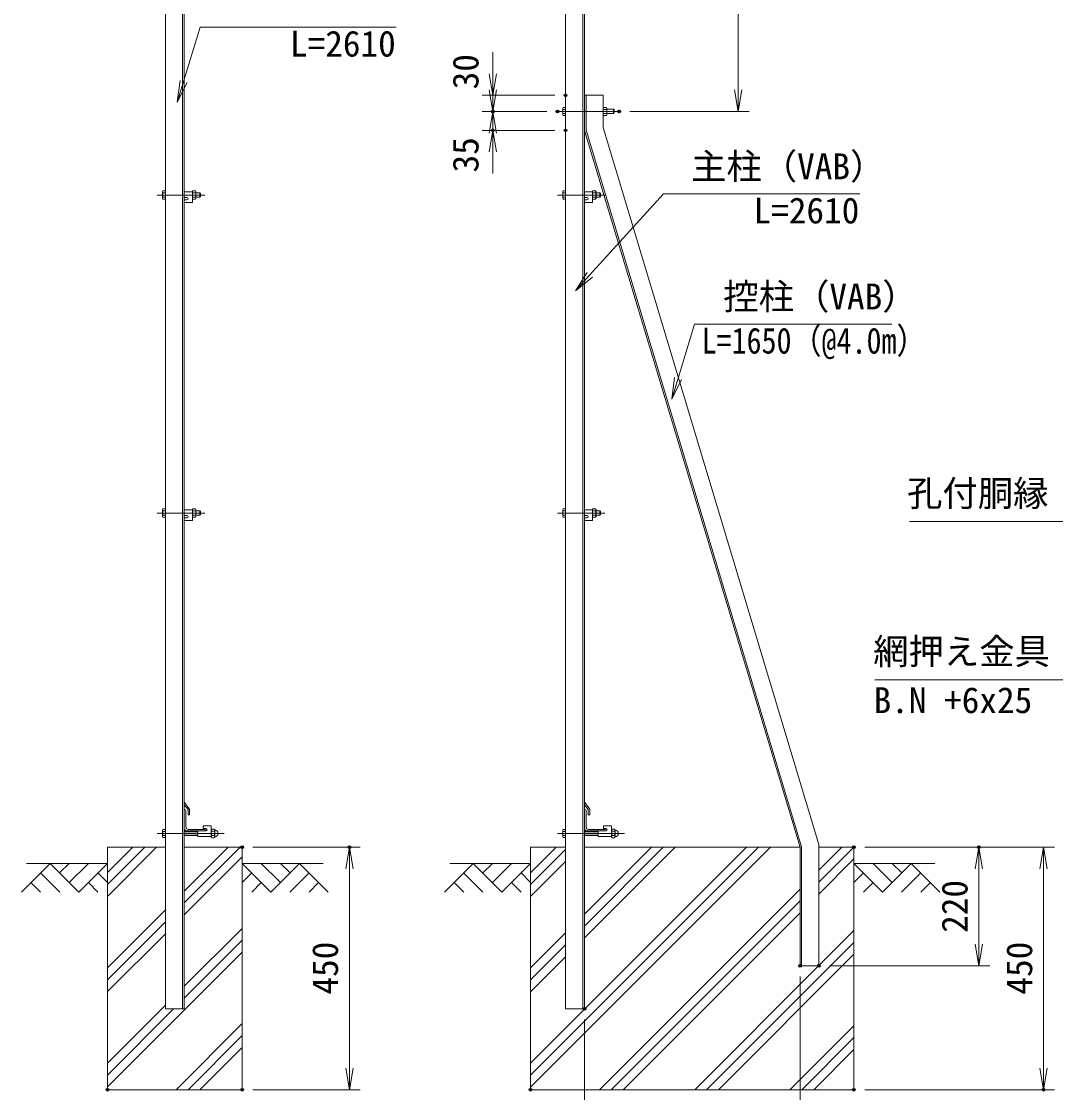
# Model space of a CAD drawing. Units: millimetres at full size. Extents: x -4200 to 4200, y -2970 to 2970.
# Drawn here: x -328 to 1591, y -467 to 1520 of the extents above; entities that cross this region are included whole.
import ezdxf
from ezdxf.enums import TextEntityAlignment as Align

# ---------------------------------------------------------------- set-up
doc = ezdxf.new("R2010")
doc.units = ezdxf.units.MM
doc.header["$LTSCALE"] = 10
doc.header["$PDMODE"] = 32
doc.header["$PDSIZE"] = 5
doc.linetypes.add('USER1', pattern=[50.8, 31.75, -6.35, 6.35, -6.35])
for name, color, linetype, lineweight in [('0-0_D-STR1', 1, 'Continuous', 18), ('0-1_D-BMK', 2, 'USER1', 13), ('0-2_D-STR-DIM', 7, 'Continuous', 13), ('0-3_D-STR3', 3, 'Continuous', 13), ('0-4_D-BGD', 7, 'Continuous', 18), ('0-5_D-STR4', 7, 'Continuous', 18), ('0-6_D-DCR-HCH', 7, 'Continuous', 13), ('0-7_D-STR-TXT', 7, 'Continuous', 13), ('0-8_0', 7, 'Continuous', 18)]:
    doc.layers.add(name, color=color, linetype=linetype, lineweight=lineweight)
doc.layers.add('0-9_Defpoints', color=7, linetype='Continuous')
doc.styles.add('ＭＳ ゴシック', font='')
doc.styles.get('ＭＳ ゴシック').set_extended_font_data('MS Gothic')

# ---------------------------------------------------------------- blocks, each defined once
blk = doc.blocks.new('_Open')
at = {"layer": '0-8_0'}
blk.add_line((-10, 1.667), (0, 0), dxfattribs=at)
blk.add_lwpolyline([(-10, -1.667), (0, 0), (-10, 0)], dxfattribs=at)

msp = doc.modelspace()

# ---------------------------------------------------------------- linework, layer by layer
at = {"layer": '0-0_D-STR1'}
for p, q in [((-60.76, -311.84), (-60.76, 1838.78)), ((-28.76, -311.84), (-28.76, 1847.36)), ((-25.76, -311.84), (-25.76, 1848.16)), ((681.86, -311.84), (681.86, 1838.78)), ((713.86, -311.84), (713.86, 1847.36)), ((716.86, -311.84), (716.86, 1848.16)), ((716.86, 1318.16), (716.86, 1383.16)), ((751.86, 1383.16), (716.86, 1383.16)), ((719.86, 1318.6), (719.86, 1383.16)), ((751.86, 1323.31), (751.86, 1383.16)), ((1116.86, -11.84), (716.86, 1318.16)), ((1119.86, -11.4), (719.86, 1318.6)), ((1151.86, -6.69), (751.86, 1323.31)), ((-15.76, 58.89), (-25.76, 71.39)), ((-25.76, 66.82), (-25.76, 71.39)), ((-18.76, 57.77), (-25.76, 66.82)), ((726.86, 58.89), (716.86, 71.39)), ((716.86, 66.82), (716.86, 71.39)), ((723.86, 57.77), (716.86, 66.82)), ((-24.76, 58.16), (-25.76, 58.16)), ((-25.76, 23.16), (-25.76, 58.16)), ((-22.76, 25.66), (-22.76, 56.16)), ((-18.76, 47.89), (-18.76, 57.77)), ((-18.76, 47.89), (-15.76, 47.89)), ((-15.76, 47.89), (-15.76, 58.89)), ((717.86, 58.16), (716.86, 58.16)), ((716.86, 23.16), (716.86, 58.16)), ((719.86, 25.66), (719.86, 56.16)), ((723.86, 47.89), (723.86, 57.77)), ((723.86, 47.89), (726.86, 47.89)), ((726.86, 47.89), (726.86, 58.89)), ((12.24, 21.16), (-18.26, 21.16)), ((754.86, 21.16), (724.36, 21.16)), ((14.24, 18.16), (-20.76, 18.16)), ((14.24, 19.16), (14.24, 18.16)), ((756.86, 18.16), (721.86, 18.16)), ((756.86, 19.16), (756.86, 18.16)), ((1119.86, -231.84), (1119.86, -11.4)), ((1151.86, -231.84), (1151.86, -6.69)), ((-25.76, -311.84), (-60.76, -311.84)), ((716.86, -311.84), (681.86, -311.84))]:
    msp.add_line(p, q, dxfattribs=at)
msp.add_lwpolyline([(1151.86, -231.84), (1116.86, -231.84), (1116.86, -11.84)], dxfattribs=at)
for centre, radius, start, end in [((-24.76, 56.16), 2, 0, 90), ((717.86, 56.16), 2, 0, 90), ((-20.76, 23.16), 5, 180, 270), ((-18.26, 25.66), 4.5, 180, 270), ((12.24, 19.16), 2, 0, 90), ((721.86, 23.16), 5, 180, 270), ((724.36, 25.66), 4.5, 180, 270), ((754.86, 19.16), 2, 0, 90)]:
    msp.add_arc(centre, radius, start, end, dxfattribs=at)
at = {"layer": '0-1_D-BMK'}
for p, q in [((781.2, 1353.16), (666.86, 1353.16)), ((12.24, 1198.16), (-75.76, 1198.16)), ((754.86, 1198.16), (666.86, 1198.16)), ((12.24, 608.16), (-75.76, 608.16)), ((754.86, 608.16), (666.86, 608.16)), ((48.47, 13.66), (-75.76, 13.66)), ((791.09, 13.66), (666.86, 13.66))]:
    msp.add_line(p, q, dxfattribs=at)
at = {"layer": '0-2_D-STR-DIM'}
for p, q in [((1002.18, 1353.16), (1002.18, 1848.16)), ((546.97, 1423.16), (546.97, 1463.16)), ((546.97, 1393.16), (546.97, 1433.16)), ((661.86, 1383.16), (526.97, 1383.16)), ((546.97, 1383.16), (546.97, 1353.16)), ((646.86, 1353.16), (526.97, 1353.16)), ((646.86, 1353.16), (526.97, 1353.16)), ((546.97, 1353.16), (546.97, 1318.16)), ((801.2, 1353.16), (1022.18, 1353.16)), ((661.86, 1318.16), (526.97, 1318.16)), ((546.97, 1313.16), (546.97, 1273.16)), ((546.97, 1278.16), (546.97, 1238.16)), ((101.74, -11.84), (300.75, -11.84)), ((280.75, -461.84), (280.75, -11.84)), ((1236.86, -11.84), (1588.8, -11.84)), ((1236.86, -11.84), (1468.8, -11.84)), ((1448.8, -231.84), (1448.8, -11.84)), ((1568.8, -11.84), (1568.8, -461.84)), ((1171.86, -231.84), (1468.8, -231.84)), ((1116.86, -251.84), (1116.86, -639.15)), ((716.86, -331.84), (716.86, -639.15)), ((101.74, -461.84), (300.75, -461.84)), ((1236.86, -461.84), (1588.8, -461.84))]:
    msp.add_line(p, q, dxfattribs=at)
at = {"layer": '0-3_D-STR3'}
for p, q in [((676.56, 1359.46), (677.26, 1360.67)), ((676.56, 1359.46), (676.56, 1346.86)), ((681.86, 1360.67), (677.26, 1360.67)), ((681.86, 1356.91), (677.26, 1356.91)), ((681.86, 1360.67), (681.86, 1345.66)), ((751.86, 1345.66), (751.86, 1360.67)), ((751.86, 1356.91), (757.64, 1356.91)), ((758.36, 1346.91), (758.36, 1359.41)), ((758.36, 1357.16), (770.66, 1357.16)), ((770.66, 1357.16), (771.86, 1355.96)), ((771.86, 1355.96), (771.86, 1350.36)), ((676.56, 1346.86), (677.26, 1345.66)), ((681.86, 1349.41), (677.26, 1349.41)), ((681.86, 1345.66), (677.26, 1345.66)), ((751.86, 1349.41), (757.64, 1349.41)), ((758.36, 1349.16), (770.66, 1349.16)), ((-66.06, 1204.46), (-65.36, 1205.67)), ((-66.06, 1204.46), (-66.06, 1191.86)), ((-60.76, 1205.67), (-65.36, 1205.67)), ((-60.76, 1201.91), (-65.36, 1201.91)), ((-60.76, 1194.41), (-65.36, 1194.41)), ((-60.76, 1205.67), (-60.76, 1190.66)), ((-10.76, 1204.16), (-25.76, 1204.16)), ((-21.01, 1193.66), (-25.76, 1193.66)), ((-10.76, 1205.67), (-4.98, 1205.67)), ((-10.76, 1190.66), (-10.76, 1205.67)), ((-10.76, 1204.16), (-10.76, 1184.16)), ((-10.76, 1201.91), (-4.98, 1201.91)), ((-10.76, 1194.41), (-4.98, 1194.41)), ((-4.98, 1205.67), (-4.26, 1204.41)), ((-4.26, 1191.91), (-4.26, 1204.41)), ((-4.26, 1202.16), (3.04, 1202.16)), ((-4.26, 1194.16), (3.04, 1194.16)), ((3.04, 1202.16), (4.24, 1200.96)), ((3.04, 1202.16), (3.04, 1194.16)), ((3.04, 1194.16), (4.24, 1195.36)), ((4.24, 1200.96), (4.24, 1195.36)), ((676.56, 1204.46), (677.26, 1205.67)), ((676.56, 1204.46), (676.56, 1191.86)), ((681.86, 1205.67), (677.26, 1205.67)), ((681.86, 1201.91), (677.26, 1201.91)), ((681.86, 1194.41), (677.26, 1194.41)), ((681.86, 1205.67), (681.86, 1190.66)), ((731.86, 1204.16), (716.86, 1204.16)), ((721.61, 1193.66), (716.86, 1193.66)), ((731.86, 1205.67), (737.64, 1205.67)), ((731.86, 1190.66), (731.86, 1205.67)), ((731.86, 1204.16), (731.86, 1184.16)), ((731.86, 1201.91), (737.64, 1201.91)), ((731.86, 1194.41), (737.64, 1194.41)), ((737.64, 1205.67), (738.36, 1204.41)), ((738.36, 1191.91), (738.36, 1204.41)), ((738.36, 1202.16), (745.66, 1202.16)), ((738.36, 1194.16), (745.66, 1194.16)), ((745.66, 1202.16), (746.86, 1200.96)), ((745.66, 1202.16), (745.66, 1194.16)), ((745.66, 1194.16), (746.86, 1195.36)), ((746.86, 1200.96), (746.86, 1195.36)), ((-66.06, 1191.86), (-65.36, 1190.66)), ((-60.76, 1190.66), (-65.36, 1190.66)), ((-25.76, 1189.16), (-25.76, 1184.16)), ((-21.01, 1189.16), (-25.76, 1189.16)), ((-10.76, 1184.16), (-25.76, 1184.16)), ((-10.76, 1190.66), (-4.98, 1190.66)), ((-4.98, 1190.66), (-4.26, 1191.91)), ((676.56, 1191.86), (677.26, 1190.66)), ((681.86, 1190.66), (677.26, 1190.66)), ((716.86, 1189.16), (716.86, 1184.16)), ((721.61, 1189.16), (716.86, 1189.16)), ((731.86, 1184.16), (716.86, 1184.16)), ((731.86, 1190.66), (737.64, 1190.66)), ((737.64, 1190.66), (738.36, 1191.91)), ((-66.06, 614.46), (-65.36, 615.67)), ((-66.06, 614.46), (-66.06, 601.86)), ((-66.06, 601.86), (-65.36, 600.66)), ((-60.76, 615.67), (-65.36, 615.67)), ((-60.76, 611.91), (-65.36, 611.91)), ((-60.76, 604.41), (-65.36, 604.41)), ((-60.76, 600.66), (-65.36, 600.66)), ((-60.76, 615.67), (-60.76, 600.66)), ((-10.76, 614.16), (-25.76, 614.16)), ((-21.01, 603.66), (-25.76, 603.66)), ((-21.01, 599.16), (-25.76, 599.16)), ((-25.76, 599.16), (-25.76, 594.16)), ((-10.76, 600.66), (-10.76, 615.67)), ((-10.76, 614.16), (-10.76, 594.16)), ((-10.76, 611.91), (-4.98, 611.91)), ((-10.76, 604.41), (-4.98, 604.41)), ((-4.26, 601.91), (-4.26, 614.41)), ((-4.26, 612.16), (3.04, 612.16)), ((-4.26, 604.16), (3.04, 604.16)), ((3.04, 612.16), (4.24, 610.96)), ((4.24, 610.96), (4.24, 605.36)), ((676.56, 614.46), (677.26, 615.67)), ((676.56, 614.46), (676.56, 601.86)), ((676.56, 601.86), (677.26, 600.66)), ((681.86, 615.67), (677.26, 615.67)), ((681.86, 611.91), (677.26, 611.91)), ((681.86, 604.41), (677.26, 604.41)), ((681.86, 600.66), (677.26, 600.66)), ((681.86, 615.67), (681.86, 600.66)), ((731.86, 614.16), (716.86, 614.16)), ((721.61, 603.66), (716.86, 603.66)), ((721.61, 599.16), (716.86, 599.16)), ((716.86, 599.16), (716.86, 594.16)), ((731.86, 600.66), (731.86, 615.67)), ((731.86, 614.16), (731.86, 594.16)), ((731.86, 611.91), (737.64, 611.91)), ((731.86, 604.41), (737.64, 604.41)), ((738.36, 601.91), (738.36, 614.41)), ((738.36, 612.16), (745.66, 612.16)), ((738.36, 604.16), (745.66, 604.16)), ((745.66, 612.16), (746.86, 610.96)), ((746.86, 610.96), (746.86, 605.36)), ((-10.76, 594.16), (-25.76, 594.16)), ((731.86, 594.16), (716.86, 594.16)), ((-66.06, 19.96), (-65.36, 21.17)), ((-66.06, 7.36), (-66.06, 19.96)), ((-60.76, 21.17), (-65.36, 21.17)), ((-60.76, 6.16), (-60.76, 21.17)), ((24.49, 27.66), (9.49, 27.66)), ((9.49, 22.66), (9.49, 27.66)), ((14.24, 22.66), (9.49, 22.66)), ((24.49, 7.66), (24.49, 27.66)), ((25.49, 21.76), (29.99, 21.76)), ((676.56, 19.96), (677.26, 21.17)), ((676.56, 7.36), (676.56, 19.96)), ((681.86, 21.17), (677.26, 21.17)), ((681.86, 6.16), (681.86, 21.17)), ((767.11, 27.66), (752.11, 27.66)), ((752.11, 22.66), (752.11, 27.66)), ((756.86, 22.66), (752.11, 22.66)), ((767.11, 7.66), (767.11, 27.66)), ((768.11, 21.76), (772.61, 21.76)), ((-66.06, 7.36), (-65.36, 6.16)), ((-60.76, 17.41), (-65.36, 17.41)), ((-60.76, 9.91), (-65.36, 9.91)), ((-60.76, 6.16), (-65.36, 6.16)), ((-25.76, 17.66), (-0.51, 17.66)), ((-25.76, 16.91), (-0.51, 16.91)), ((-25.76, 10.41), (-0.51, 10.41)), ((-25.76, 9.66), (-0.51, 9.66)), ((14.24, 18.16), (-0.51, 18.16)), ((-0.51, 7.66), (-0.51, 18.16)), ((24.49, 7.66), (-0.51, 7.66)), ((24.49, 7.43), (24.49, 19.77)), ((24.49, 7.43), (24.49, 19.77)), ((29.99, 17.71), (25.49, 17.71)), ((29.99, 9.61), (25.49, 9.61)), ((25.49, 5.56), (29.99, 5.56)), ((30.99, 7.43), (30.99, 19.77)), ((30.99, 7.43), (30.99, 19.77)), ((676.56, 7.36), (677.26, 6.16)), ((681.86, 17.41), (677.26, 17.41)), ((681.86, 9.91), (677.26, 9.91)), ((681.86, 6.16), (677.26, 6.16)), ((716.86, 17.66), (742.11, 17.66)), ((716.86, 16.91), (742.11, 16.91)), ((716.86, 10.41), (742.11, 10.41)), ((716.86, 9.66), (742.11, 9.66)), ((756.86, 18.16), (742.11, 18.16)), ((742.11, 7.66), (742.11, 18.16)), ((767.11, 7.66), (742.11, 7.66)), ((767.11, 7.43), (767.11, 19.77)), ((767.11, 7.43), (767.11, 19.77)), ((772.61, 17.71), (768.11, 17.71)), ((772.61, 9.61), (768.11, 9.61)), ((768.11, 5.56), (772.61, 5.56)), ((773.61, 7.43), (773.61, 19.77)), ((773.61, 7.43), (773.61, 19.77))]:
    msp.add_line(p, q, dxfattribs=at)
for points in [[(751.86, 1360.67), (757.64, 1360.67), (758.36, 1359.41)], [(770.66, 1357.16), (770.66, 1349.16), (771.86, 1350.36)], [(751.86, 1345.66), (757.64, 1345.66), (758.36, 1346.91)], [(-10.76, 615.67), (-4.98, 615.67), (-4.26, 614.41)], [(-10.76, 600.66), (-4.98, 600.66), (-4.26, 601.91)], [(3.04, 612.16), (3.04, 604.16), (4.24, 605.36)], [(731.86, 615.67), (737.64, 615.67), (738.36, 614.41)], [(731.86, 600.66), (737.64, 600.66), (738.36, 601.91)], [(745.66, 612.16), (745.66, 604.16), (746.86, 605.36)]]:
    msp.add_lwpolyline(points, dxfattribs=at)
for centre, radius, start, end in [((680, 1358.79), 3.32, 145.61585, 214.38415), ((689.1, 1353.16), 12.42, 162.4121, 197.5879), ((754.89, 1358.79), 3.32, 325.61586, 34.38414), ((745.8, 1353.16), 12.42, 342.4121, 17.5879), ((680, 1347.53), 3.32, 145.61585, 214.38415), ((754.89, 1347.53), 3.32, 325.61585, 34.38416), ((-53.53, 1198.16), 12.42, 162.4121, 197.5879), ((-62.62, 1203.79), 3.32, 145.61585, 214.38415), ((-62.62, 1192.53), 3.32, 145.61585, 214.38415), ((-21.01, 1191.41), 2.25, 270, 90), ((-7.73, 1203.79), 3.32, 325.61586, 34.38414), ((-7.73, 1192.53), 3.32, 325.61585, 34.38416), ((-16.82, 1198.16), 12.42, 342.4121, 17.5879), ((680, 1203.79), 3.32, 145.61585, 214.38415), ((689.1, 1198.16), 12.42, 162.4121, 197.5879), ((680, 1192.53), 3.32, 145.61585, 214.38415), ((721.61, 1191.41), 2.25, 270, 90), ((734.89, 1203.79), 3.32, 325.61586, 34.38414), ((734.89, 1192.53), 3.32, 325.61585, 34.38416), ((725.8, 1198.16), 12.42, 342.4121, 17.5879), ((-53.53, 608.16), 12.42, 162.4121, 197.5879), ((-62.62, 613.79), 3.32, 145.61585, 214.38415), ((-62.62, 602.53), 3.32, 145.61585, 214.38415), ((-21.01, 601.41), 2.25, 270, 90), ((-7.73, 613.79), 3.32, 325.61586, 34.38414), ((-7.73, 602.53), 3.32, 325.61585, 34.38416), ((-16.82, 608.16), 12.42, 342.4121, 17.5879), ((680, 613.79), 3.32, 145.61585, 214.38415), ((689.1, 608.16), 12.42, 162.4121, 197.5879), ((680, 602.53), 3.32, 145.61585, 214.38415), ((721.61, 601.41), 2.25, 270, 90), ((734.89, 613.79), 3.32, 325.61586, 34.38414), ((734.89, 602.53), 3.32, 325.61585, 34.38416), ((725.8, 608.16), 12.42, 342.4121, 17.5879), ((-62.62, 19.29), 3.32, 145.61585, 214.38415), ((14.24, 20.41), 2.25, 270, 90), ((27.04, 19.74), 2.55, 127.42505, 232.57495), ((28.44, 19.74), 2.55, 307.42505, 52.57495), ((31.36, 20.61), 0.5, 196.57981, 262.83194), ((30.49, 13.66), 6.5, 277.16806, 82.83194), ((680, 19.29), 3.32, 145.61585, 214.38415), ((756.86, 20.41), 2.25, 270, 90), ((769.66, 19.74), 2.55, 127.42505, 232.57495), ((771.06, 19.74), 2.55, 307.42505, 52.57495), ((773.98, 20.61), 0.5, 196.57981, 262.83194), ((773.11, 13.66), 6.5, 277.16806, 82.83194), ((-53.53, 13.66), 12.42, 162.4121, 197.5879), ((-62.62, 8.03), 3.32, 145.61585, 214.38415), ((33.19, 13.66), 8.7, 152.26063, 207.73937), ((27.03, 7.59), 2.54, 127.21089, 232.78911), ((22.29, 13.66), 8.7, 332.26063, 27.73937), ((28.45, 7.59), 2.54, 307.21089, 52.78911), ((31.36, 6.72), 0.5, 97.16806, 170.16084), ((689.1, 13.66), 12.42, 162.4121, 197.5879), ((680, 8.03), 3.32, 145.61585, 214.38415), ((775.81, 13.66), 8.7, 152.26063, 207.73937), ((769.65, 7.59), 2.54, 127.21089, 232.78911), ((764.91, 13.66), 8.7, 332.26063, 27.73937), ((771.07, 7.59), 2.54, 307.21089, 52.78911), ((773.98, 6.72), 0.5, 97.16806, 170.16084)]:
    msp.add_arc(centre, radius, start, end, dxfattribs=at)
at = {"layer": '0-4_D-BGD'}
for p, q in [((-318.26, -41.84), (-168.26, -41.84)), ((231.74, -41.84), (81.74, -41.84)), ((466.86, -41.84), (616.86, -41.84)), ((1366.86, -41.84), (1216.86, -41.84))]:
    msp.add_line(p, q, dxfattribs=at)
at = {"layer": '0-5_D-STR4'}
for p, q in [((-168.26, -11.84), (-168.26, -461.84)), ((-60.76, -11.84), (-168.26, -11.84)), ((81.74, -11.84), (-25.76, -11.84)), ((81.74, -11.84), (81.74, -461.84)), ((616.86, -11.84), (616.86, -461.84)), ((681.86, -11.84), (616.86, -11.84)), ((1116.86, -11.84), (716.86, -11.84)), ((1216.86, -11.84), (1151.86, -11.84)), ((1216.86, -11.84), (1216.86, -461.84)), ((81.74, -461.84), (-168.26, -461.84)), ((1216.86, -461.84), (616.86, -461.84))]:
    msp.add_line(p, q, dxfattribs=at)
at = {"layer": '0-6_D-DCR-HCH'}
for p, q in [((-168.26, -103.11), (-76.99, -11.84)), ((-168.26, -81.01), (-99.08, -11.84)), ((-168.26, -58.92), (-121.18, -11.84)), ((-25.76, -115.29), (77.69, -11.84)), ((-25.76, -93.19), (55.59, -11.84)), ((616.86, -456.99), (1062.01, -11.84)), ((616.86, -434.9), (1039.92, -11.84)), ((616.86, -59.24), (664.27, -11.84)), ((616.86, -412.8), (1017.82, -11.84)), ((616.86, -81.34), (681.86, -16.34)), ((716.86, -180.22), (885.24, -11.84)), ((716.86, -158.12), (863.14, -11.84)), ((716.86, -136.02), (841.04, -11.84)), ((1151.86, -76.67), (1216.69, -11.84)), ((1151.86, -54.57), (1194.6, -11.84)), ((-25.76, -137.39), (81.74, -29.89)), ((616.86, -103.44), (681.86, -38.44)), ((1151.86, -98.77), (1216.86, -33.77)), ((-274.68, -41.84), (-327.9, -95.05)), ((-292.42, -59.58), (-256.78, -95.05)), ((-274.68, -41.84), (-221.47, -95.05)), ((-256.95, -59.58), (-239.21, -41.84)), ((-239.21, -77.31), (-203.73, -41.84)), ((-221.47, -95.05), (-168.26, -41.84)), ((-186, -59.58), (-168.26, -77.23)), ((134.95, -95.05), (81.74, -41.84)), ((99.48, -59.58), (81.74, -77.23)), ((152.69, -77.31), (117.21, -41.84)), ((188.16, -41.84), (134.95, -95.05)), ((170.52, -59.67), (152.69, -41.84)), ((205.9, -59.58), (170.26, -95.05)), ((188.16, -41.84), (241.38, -95.05)), ((510.44, -41.84), (457.22, -95.05)), ((492.7, -59.58), (528.34, -95.05)), ((510.44, -41.84), (563.65, -95.05)), ((528.17, -59.58), (545.91, -41.84)), ((545.91, -77.31), (581.39, -41.84)), ((563.65, -95.05), (616.86, -41.84)), ((599.12, -59.58), (616.86, -77.23)), ((1270.07, -95.05), (1216.86, -41.84)), ((1234.6, -59.58), (1216.86, -77.23)), ((1287.81, -77.31), (1252.34, -41.84)), ((1323.28, -41.84), (1270.07, -95.05)), ((1305.64, -59.67), (1287.81, -41.84)), ((1341.02, -59.58), (1305.38, -95.05)), ((1323.28, -41.84), (1376.5, -95.05)), ((-310.16, -77.31), (-292.34, -95.05)), ((-203.73, -77.31), (-185.92, -95.05)), ((117.21, -77.31), (99.4, -95.05)), ((223.64, -77.31), (205.82, -95.05)), ((474.96, -77.31), (492.78, -95.05)), ((581.39, -77.31), (599.2, -95.05)), ((1252.34, -77.31), (1234.52, -95.05)), ((1358.76, -77.31), (1340.94, -95.05)), ((744.6, -461.84), (1116.86, -89.57)), ((766.69, -461.84), (1116.86, -111.67)), ((-168.26, -235.69), (-60.76, -128.19)), ((788.79, -461.84), (1116.86, -133.77)), ((-168.26, -257.79), (-60.76, -150.29)), ((-168.26, -279.89), (-60.76, -172.39)), ((-25.76, -269.97), (81.74, -162.47)), ((616.86, -236.02), (681.86, -171.02)), ((1151.86, -231.35), (1216.86, -166.35)), ((-25.76, -292.07), (81.74, -184.57)), ((616.86, -258.12), (681.86, -193.12)), ((943.47, -461.84), (1216.86, -188.45)), ((-168.26, -456.66), (81.74, -206.66)), ((616.86, -280.22), (681.86, -215.22)), ((965.57, -461.84), (1216.86, -210.55)), ((921.37, -461.84), (1151.37, -231.84)), ((-168.26, -412.47), (-60.76, -304.97)), ((-168.26, -434.57), (-45.53, -311.84)), ((-40.85, -461.84), (81.74, -339.25)), ((1098.15, -461.84), (1216.86, -343.13)), ((-18.75, -461.84), (81.74, -361.34)), ((1120.25, -461.84), (1216.86, -365.23)), ((3.34, -461.84), (81.74, -383.44)), ((1142.34, -461.84), (1216.86, -387.32))]:
    msp.add_line(p, q, dxfattribs=at)
at = {"layer": '0-7_D-STR-TXT'}
for points in [[(367.52, 1509.88), (3.65, 1509.88), (-38.04, 1372.22)], [(1227.66, 1200.35), (863.79, 1200.35), (701.46, 1021.94)], [(1287.45, 958.81), (921.3, 958.81), (879.6, 821.15)], [(1320.29, 592.3), (1628.57, 592.3), (1693.69, 487.82)], [(1255.67, 298.68), (1629.69, 298.68), (1734.06, 442.6)]]:
    msp.add_lwpolyline(points, dxfattribs=at)
at = {"layer": '0-9_Defpoints'}
for p in [(681.86, 1383.16), (546.97, 1353.16), (666.86, 1353.16), (781.2, 1353.16), (546.97, 1318.16), (681.86, 1318.16), (81.74, -11.84), (280.75, -11.84), (1216.86, -11.84), (1448.8, -11.84), (1116.86, -231.84), (1151.86, -231.84), (716.86, -311.84), (-168.26, -461.84), (81.74, -461.84), (616.86, -461.84), (1216.86, -461.84), (1568.8, -461.84)]:
    msp.add_point(p, dxfattribs=at)

# ---------------------------------------------------------------- block references
at = {"layer": '0-2_D-STR-DIM', "xscale": 4, "yscale": 4}
for p, rotation in [((546.97, 1383.16), 270), ((546.97, 1353.16), 270), ((1002.18, 1353.16), 270), ((546.97, 1353.16), 90), ((546.97, 1318.16), 90), ((280.75, -11.84), 90), ((1448.8, -11.84), 90), ((1568.8, -11.84), 90), ((1448.8, -231.84), 270), ((280.75, -461.84), 270), ((1568.8, -461.84), 270)]:
    msp.add_blockref('_Open', p, dxfattribs=dict(at, rotation=rotation))
at = {"layer": '0-7_D-STR-TXT', "xscale": 4, "yscale": 4}
for p, rotation in [((-38.62, 1370.31), 253.14944), ((700.11, 1020.46), 227.70172), ((879.02, 819.24), 253.14944)]:
    msp.add_blockref('_Open', p, dxfattribs=dict(at, rotation=rotation))

# ---------------------------------------------------------------- texts
at = {"layer": '0-2_D-STR-DIM', "style": 'ＭＳ ゴシック'}
for s, p in [('30', (534.7, 1394.22)), ('35', (534.7, 1240.05)), ('220', (1442.06, -170.85)), ('450', (274, -285.34)), ('450', (1562.06, -285.34))]:
    msp.add_text(s, height=48.09, rotation=90, dxfattribs=at).set_placement(p, align=Align.BOTTOM_LEFT)
at = {"layer": '0-7_D-STR-TXT', "style": 'ＭＳ ゴシック'}
for s, p in [('L=2610', (170.45, 1440.55)), ('主柱（VAB）', (914.71, 1212.94)), ('L=2610', (1030.58, 1131.02)), ('控柱（VAB）', (974.5, 971.4)), ('孔付胴縁', (1315.47, 606.28)), ('網押え金具', (1252.62, 312.92)), ('B.N +6x25', (1253.34, 222.48))]:
    msp.add_text(s, height=48.09, dxfattribs=at).set_placement(p, align=Align.BOTTOM_LEFT)
at = {"layer": '0-7_D-STR-TXT', "style": 'ＭＳ ゴシック', "width": 0.85}
msp.add_text('L=1650（@4.0m）', height=48.09, dxfattribs=at).set_placement((934.25, 889.48), align=Align.BOTTOM_LEFT)

doc.saveas('drawing.dxf')
